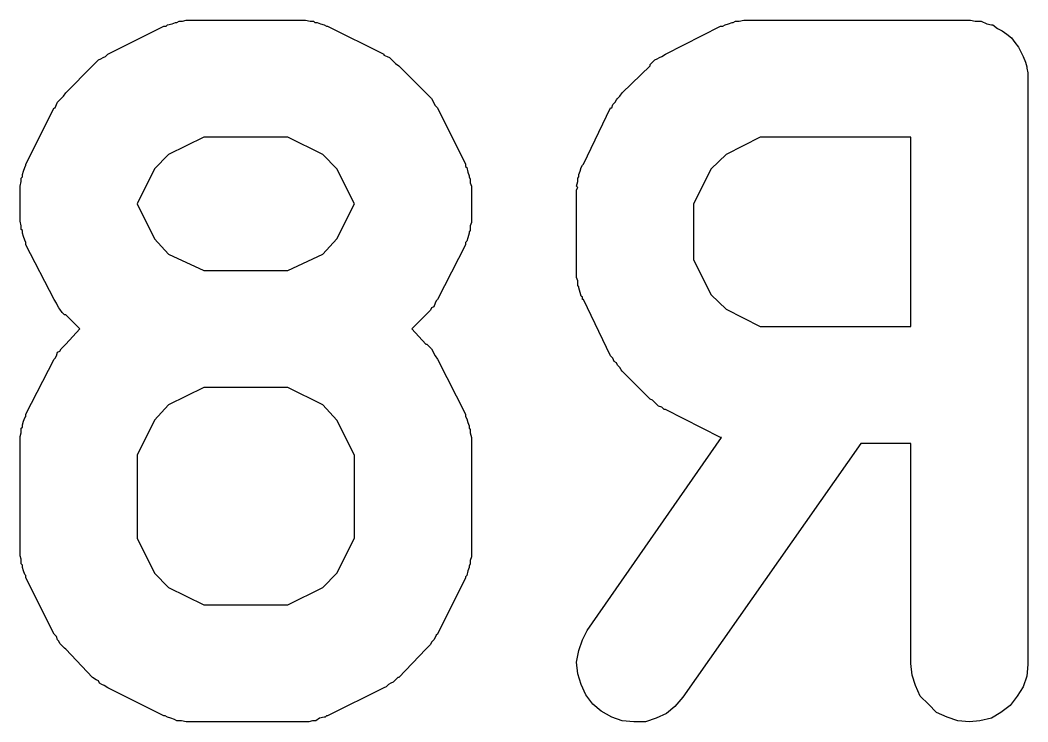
# Model space of a CAD drawing. Extents: x 175.9 to 191.7, y -135.1 to -110.
# Drawn here: x 190.857 to 191.719, y -130.076 to -129.476 of the extents above; entities that cross this region are included whole.
import ezdxf

# ---------------------------------------------------------------- set-up
doc = ezdxf.new("R2010")
doc.units = 0
doc.layers.add('BLACK', color=7, linetype='CONTINUOUS')

msp = doc.modelspace()

# ---------------------------------------------------------------- linework, layer by layer
at = {"layer": 'BLACK', "linetype": 'CONTINUOUS'}
for p, q in [((190.932, -129.505), (190.98, -129.481)), ((190.98, -129.481), (190.981, -129.481)), ((190.981, -129.481), (190.982, -129.481)), ((190.982, -129.481), (190.983, -129.48)), ((190.983, -129.48), (190.987, -129.479)), ((190.987, -129.479), (190.99, -129.478)), ((190.99, -129.478), (190.991, -129.478)), ((190.991, -129.478), (190.993, -129.477)), ((190.993, -129.477), (190.996, -129.477)), ((190.996, -129.477), (190.999, -129.476)), ((190.999, -129.476), (191.001, -129.476)), ((191.001, -129.476), (191.002, -129.476)), ((191.002, -129.476), (191.098, -129.476)), ((191.098, -129.476), (191.1, -129.476)), ((191.098, -129.476), (191.098, -129.476)), ((191.1, -129.476), (191.101, -129.476)), ((191.101, -129.476), (191.105, -129.477)), ((191.105, -129.477), (191.108, -129.477)), ((191.108, -129.477), (191.109, -129.478)), ((191.109, -129.478), (191.111, -129.478)), ((191.111, -129.478), (191.114, -129.479)), ((191.114, -129.479), (191.117, -129.48)), ((191.117, -129.48), (191.119, -129.481)), ((191.119, -129.481), (191.12, -129.481)), ((191.12, -129.481), (191.168, -129.505)), ((191.409, -129.505), (191.456, -129.481)), ((191.456, -129.481), (191.457, -129.481)), ((191.457, -129.481), (191.458, -129.481)), ((191.458, -129.481), (191.46, -129.48)), ((191.46, -129.48), (191.463, -129.479)), ((191.463, -129.479), (191.466, -129.478)), ((191.466, -129.478), (191.467, -129.478)), ((191.467, -129.478), (191.469, -129.477)), ((191.469, -129.477), (191.472, -129.477)), ((191.472, -129.477), (191.476, -129.476)), ((191.476, -129.476), (191.477, -129.476)), ((191.477, -129.476), (191.479, -129.476)), ((191.479, -129.476), (191.669, -129.476)), ((191.669, -129.476), (191.669, -129.476)), ((191.669, -129.476), (191.669, -129.476)), ((191.669, -129.476), (191.67, -129.476)), ((191.669, -129.476), (191.669, -129.476)), ((191.67, -129.476), (191.674, -129.477)), ((191.674, -129.477), (191.679, -129.477)), ((191.679, -129.477), (191.679, -129.477)), ((191.679, -129.477), (191.679, -129.477)), ((191.679, -129.477), (191.684, -129.479)), ((191.684, -129.479), (191.688, -129.48)), ((191.688, -129.48), (191.689, -129.48)), ((191.689, -129.48), (191.689, -129.48)), ((191.689, -129.48), (191.693, -129.483)), ((191.693, -129.483), (191.697, -129.485)), ((191.697, -129.485), (191.697, -129.485)), ((191.697, -129.485), (191.697, -129.485)), ((191.697, -129.485), (191.701, -129.488)), ((191.701, -129.488), (191.705, -129.491)), ((191.705, -129.491), (191.705, -129.491)), ((191.705, -129.491), (191.705, -129.491)), ((191.705, -129.491), (191.708, -129.495)), ((191.708, -129.495), (191.711, -129.499)), ((190.93, -129.507), (190.932, -129.505)), ((191.168, -129.505), (191.168, -129.506)), ((191.168, -129.506), (191.171, -129.507)), ((191.406, -129.507), (191.409, -129.505)), ((191.711, -129.499), (191.711, -129.499)), ((191.711, -129.499), (191.711, -129.499)), ((191.711, -129.499), (191.713, -129.503)), ((191.713, -129.503), (191.715, -129.507)), ((190.896, -129.538), (190.919, -129.515)), ((190.919, -129.515), (190.92, -129.514)), ((190.92, -129.514), (190.922, -129.512)), ((190.922, -129.512), (190.924, -129.51)), ((190.924, -129.51), (190.926, -129.509)), ((190.926, -129.509), (190.928, -129.508)), ((190.928, -129.508), (190.93, -129.507)), ((191.171, -129.507), (191.173, -129.508)), ((191.173, -129.508), (191.175, -129.51)), ((191.175, -129.51), (191.176, -129.511)), ((191.176, -129.511), (191.178, -129.513)), ((191.178, -129.513), (191.181, -129.515)), ((191.181, -129.515), (191.204, -129.538)), ((191.372, -129.538), (191.396, -129.515)), ((191.396, -129.514), (191.398, -129.512)), ((191.396, -129.515), (191.396, -129.514)), ((191.398, -129.512), (191.4, -129.51)), ((191.4, -129.51), (191.402, -129.509)), ((191.402, -129.509), (191.404, -129.508)), ((191.404, -129.508), (191.406, -129.507)), ((191.715, -129.507), (191.715, -129.507)), ((191.715, -129.507), (191.715, -129.507)), ((191.715, -129.507), (191.717, -129.512)), ((191.717, -129.512), (191.718, -129.516)), ((191.718, -129.516), (191.718, -129.517)), ((191.718, -129.517), (191.718, -129.517)), ((191.718, -129.517), (191.719, -129.521)), ((191.719, -129.521), (191.719, -129.526)), ((191.719, -129.526), (191.719, -130.026)), ((190.892, -129.543), (190.894, -129.541)), ((190.894, -129.541), (190.896, -129.538)), ((191.204, -129.538), (191.205, -129.539)), ((191.205, -129.539), (191.207, -129.541)), ((191.207, -129.541), (191.209, -129.543)), ((191.368, -129.543), (191.37, -129.541)), ((191.37, -129.541), (191.372, -129.538)), ((190.887, -129.551), (190.888, -129.548)), ((190.888, -129.548), (190.889, -129.546)), ((190.889, -129.546), (190.891, -129.544)), ((190.891, -129.544), (190.892, -129.543)), ((191.209, -129.543), (191.21, -129.545)), ((191.21, -129.545), (191.211, -129.547)), ((191.211, -129.547), (191.212, -129.549)), ((191.212, -129.549), (191.214, -129.551)), ((191.363, -129.551), (191.364, -129.548)), ((191.364, -129.548), (191.366, -129.546)), ((191.366, -129.546), (191.367, -129.544)), ((191.367, -129.544), (191.368, -129.543)), ((190.862, -129.599), (190.886, -129.551)), ((190.886, -129.551), (190.887, -129.551)), ((191.214, -129.551), (191.238, -129.599)), ((191.339, -129.599), (191.362, -129.551)), ((191.362, -129.551), (191.363, -129.551)), ((191.014, -129.576), (190.984, -129.591)), ((191.086, -129.576), (191.014, -129.576)), ((191.116, -129.591), (191.086, -129.576)), ((191.49, -129.576), (191.461, -129.591)), ((191.619, -129.576), (191.49, -129.576)), ((191.619, -129.738), (191.619, -129.576)), ((190.984, -129.591), (190.972, -129.603)), ((191.128, -129.603), (191.116, -129.591)), ((191.461, -129.591), (191.448, -129.603)), ((190.861, -129.602), (190.862, -129.6)), ((190.862, -129.6), (190.862, -129.599)), ((191.238, -129.599), (191.238, -129.6)), ((191.238, -129.6), (191.238, -129.601)), ((191.238, -129.601), (191.239, -129.602)), ((191.337, -129.602), (191.338, -129.6)), ((191.338, -129.6), (191.339, -129.599)), ((190.858, -129.611), (190.859, -129.61)), ((190.859, -129.608), (190.86, -129.605)), ((190.859, -129.61), (190.859, -129.608)), ((190.86, -129.605), (190.861, -129.602)), ((190.972, -129.603), (190.957, -129.633)), ((191.143, -129.633), (191.128, -129.603)), ((191.239, -129.602), (191.24, -129.606)), ((191.24, -129.606), (191.241, -129.609)), ((191.241, -129.609), (191.241, -129.61)), ((191.241, -129.61), (191.242, -129.612)), ((191.334, -129.611), (191.335, -129.61)), ((191.335, -129.608), (191.336, -129.605)), ((191.335, -129.61), (191.335, -129.608)), ((191.336, -129.605), (191.337, -129.602)), ((191.448, -129.603), (191.433, -129.633)), ((190.857, -129.618), (190.858, -129.614)), ((190.857, -129.619), (190.857, -129.618)), ((190.858, -129.614), (190.858, -129.611)), ((191.242, -129.612), (191.242, -129.615)), ((191.242, -129.615), (191.243, -129.618)), ((191.243, -129.618), (191.243, -129.62)), ((191.333, -129.618), (191.334, -129.614)), ((191.334, -129.619), (191.333, -129.618)), ((191.334, -129.614), (191.334, -129.611)), ((190.857, -129.621), (190.857, -129.619)), ((190.857, -129.645), (190.857, -129.621)), ((190.857, -129.621), (190.857, -129.621)), ((191.243, -129.62), (191.243, -129.621)), ((191.243, -129.621), (191.243, -129.645)), ((191.333, -129.621), (191.334, -129.619)), ((191.333, -129.693), (191.333, -129.621)), ((191.333, -129.621), (191.333, -129.621)), ((190.957, -129.633), (190.957, -129.633)), ((190.957, -129.633), (190.972, -129.663)), ((191.128, -129.663), (191.143, -129.633)), ((191.143, -129.633), (191.143, -129.633)), ((191.433, -129.633), (191.433, -129.681)), ((190.857, -129.647), (190.857, -129.645)), ((190.857, -129.648), (190.857, -129.647)), ((190.858, -129.652), (190.857, -129.648)), ((190.858, -129.655), (190.858, -129.652)), ((191.243, -129.649), (191.242, -129.652)), ((191.242, -129.652), (191.242, -129.656)), ((191.243, -129.645), (191.243, -129.646)), ((191.243, -129.646), (191.243, -129.647)), ((191.243, -129.647), (191.243, -129.649)), ((190.859, -129.656), (190.858, -129.655)), ((190.859, -129.658), (190.859, -129.656)), ((190.86, -129.661), (190.859, -129.658)), ((190.861, -129.664), (190.86, -129.661)), ((191.24, -129.662), (191.239, -129.665)), ((191.241, -129.658), (191.24, -129.662)), ((191.242, -129.656), (191.241, -129.657)), ((191.241, -129.657), (191.241, -129.658)), ((190.862, -129.666), (190.861, -129.664)), ((190.862, -129.667), (190.862, -129.666)), ((190.862, -129.668), (190.862, -129.667)), ((190.886, -129.715), (190.862, -129.668)), ((190.972, -129.663), (190.984, -129.676)), ((191.116, -129.676), (191.128, -129.663)), ((191.238, -129.668), (191.214, -129.715)), ((191.239, -129.665), (191.238, -129.666)), ((191.238, -129.666), (191.238, -129.668)), ((190.984, -129.676), (191.014, -129.69)), ((191.086, -129.69), (191.116, -129.676)), ((191.433, -129.681), (191.448, -129.711)), ((191.014, -129.69), (191.086, -129.69)), ((191.333, -129.694), (191.333, -129.693)), ((191.333, -129.696), (191.333, -129.694)), ((191.334, -129.699), (191.333, -129.696)), ((191.334, -129.703), (191.334, -129.699)), ((191.335, -129.704), (191.334, -129.703)), ((191.335, -129.705), (191.335, -129.704)), ((191.336, -129.709), (191.335, -129.705)), ((191.337, -129.712), (191.336, -129.709)), ((191.338, -129.713), (191.337, -129.712)), ((191.338, -129.715), (191.338, -129.713)), ((191.448, -129.711), (191.461, -129.723)), ((190.888, -129.718), (190.886, -129.715)), ((190.889, -129.72), (190.888, -129.718)), ((190.89, -129.722), (190.889, -129.72)), ((190.891, -129.723), (190.89, -129.722)), ((191.209, -129.722), (191.208, -129.724)), ((191.211, -129.721), (191.209, -129.722)), ((191.212, -129.718), (191.211, -129.721)), ((191.213, -129.716), (191.212, -129.718)), ((191.214, -129.715), (191.213, -129.716)), ((191.339, -129.715), (191.338, -129.715)), ((191.362, -129.763), (191.339, -129.715)), ((190.893, -129.726), (190.891, -129.723)), ((190.895, -129.728), (190.893, -129.726)), ((190.896, -129.728), (190.895, -129.728)), ((190.908, -129.74), (190.896, -129.728)), ((191.204, -129.728), (191.192, -129.74)), ((191.206, -129.726), (191.204, -129.728)), ((191.208, -129.724), (191.206, -129.726)), ((191.461, -129.723), (191.49, -129.738)), ((191.49, -129.738), (191.619, -129.738)), ((190.896, -129.753), (190.908, -129.74)), ((191.192, -129.74), (191.204, -129.753)), ((190.892, -129.757), (190.894, -129.755)), ((190.894, -129.755), (190.896, -129.753)), ((191.204, -129.753), (191.205, -129.753)), ((191.205, -129.753), (191.207, -129.755)), ((191.207, -129.755), (191.209, -129.757)), ((190.886, -129.766), (190.887, -129.765)), ((190.887, -129.765), (190.888, -129.763)), ((190.888, -129.763), (190.889, -129.76)), ((190.889, -129.76), (190.891, -129.759)), ((190.891, -129.759), (190.892, -129.757)), ((191.209, -129.757), (191.21, -129.759)), ((191.21, -129.759), (191.211, -129.761)), ((191.211, -129.761), (191.212, -129.763)), ((191.212, -129.763), (191.214, -129.766)), ((191.364, -129.765), (191.362, -129.763)), ((191.365, -129.768), (191.364, -129.765)), ((190.862, -129.813), (190.886, -129.766)), ((191.214, -129.766), (191.238, -129.813)), ((191.367, -129.769), (191.365, -129.768)), ((191.368, -129.771), (191.367, -129.769)), ((191.37, -129.773), (191.368, -129.771)), ((191.371, -129.775), (191.37, -129.773)), ((191.372, -129.776), (191.371, -129.775)), ((191.396, -129.8), (191.372, -129.776)), ((191.014, -129.79), (190.984, -129.805)), ((191.086, -129.79), (191.014, -129.79)), ((191.116, -129.805), (191.086, -129.79)), ((190.984, -129.805), (190.972, -129.818)), ((191.128, -129.818), (191.116, -129.805)), ((191.398, -129.801), (191.396, -129.8)), ((191.4, -129.803), (191.398, -129.801)), ((191.402, -129.805), (191.4, -129.803)), ((191.403, -129.806), (191.402, -129.805)), ((191.406, -129.807), (191.403, -129.806)), ((191.408, -129.809), (191.406, -129.807)), ((190.86, -129.819), (190.861, -129.816)), ((190.861, -129.816), (190.862, -129.815)), ((190.862, -129.815), (190.862, -129.813)), ((191.238, -129.813), (191.238, -129.814)), ((191.238, -129.814), (191.238, -129.815)), ((191.238, -129.815), (191.239, -129.817)), ((191.239, -129.817), (191.24, -129.82)), ((191.409, -129.809), (191.408, -129.809)), ((191.456, -129.833), (191.409, -129.809)), ((190.858, -129.825), (190.859, -129.824)), ((190.858, -129.829), (190.858, -129.825)), ((190.859, -129.822), (190.86, -129.819)), ((190.859, -129.824), (190.859, -129.822)), ((190.972, -129.818), (190.957, -129.848)), ((191.143, -129.848), (191.128, -129.818)), ((191.24, -129.82), (191.241, -129.823)), ((191.241, -129.823), (191.241, -129.825)), ((191.241, -129.825), (191.242, -129.826)), ((190.857, -129.832), (190.858, -129.829)), ((190.857, -129.834), (190.857, -129.832)), ((190.857, -129.835), (190.857, -129.834)), ((191.242, -129.826), (191.242, -129.829)), ((191.242, -129.829), (191.243, -129.833)), ((191.243, -129.833), (191.243, -129.834)), ((191.243, -129.834), (191.243, -129.836)), ((191.342, -129.998), (191.457, -129.833)), ((191.457, -129.833), (191.456, -129.833)), ((190.857, -129.836), (190.857, -129.835)), ((190.857, -129.931), (190.857, -129.836)), ((191.243, -129.836), (191.243, -129.931)), ((191.576, -129.838), (191.424, -130.055)), ((191.619, -129.838), (191.576, -129.838)), ((191.619, -130.026), (191.619, -129.838)), ((190.957, -129.848), (190.957, -129.919)), ((191.143, -129.919), (191.143, -129.848)), ((190.957, -129.919), (190.972, -129.949)), ((191.128, -129.949), (191.143, -129.919)), ((190.857, -129.932), (190.857, -129.931)), ((190.857, -129.934), (190.857, -129.932)), ((190.858, -129.937), (190.857, -129.934)), ((190.858, -129.941), (190.858, -129.937)), ((191.243, -129.935), (191.242, -129.938)), ((191.243, -129.931), (191.243, -129.932)), ((191.243, -129.932), (191.243, -129.933)), ((191.243, -129.933), (191.243, -129.935)), ((190.859, -129.942), (190.858, -129.941)), ((190.859, -129.944), (190.859, -129.942)), ((190.86, -129.947), (190.859, -129.944)), ((191.241, -129.944), (191.24, -129.947)), ((191.242, -129.941), (191.241, -129.943)), ((191.241, -129.943), (191.241, -129.944)), ((191.242, -129.938), (191.242, -129.941)), ((190.861, -129.95), (190.86, -129.947)), ((190.862, -129.951), (190.861, -129.95)), ((190.862, -129.953), (190.862, -129.951)), ((190.886, -130.001), (190.862, -129.953)), ((190.862, -129.953), (190.862, -129.953)), ((190.972, -129.949), (190.984, -129.961)), ((191.116, -129.961), (191.128, -129.949)), ((191.238, -129.953), (191.214, -130.001)), ((191.239, -129.951), (191.238, -129.952)), ((191.238, -129.952), (191.238, -129.953)), ((191.24, -129.947), (191.239, -129.951)), ((190.984, -129.961), (191.014, -129.976)), ((191.086, -129.976), (191.116, -129.961)), ((191.014, -129.976), (191.086, -129.976)), ((191.338, -130.006), (191.342, -129.998)), ((190.888, -130.003), (190.886, -130.001)), ((190.889, -130.006), (190.888, -130.003)), ((190.89, -130.007), (190.889, -130.006)), ((191.211, -130.006), (191.209, -130.008)), ((191.212, -130.004), (191.211, -130.006)), ((191.213, -130.002), (191.212, -130.004)), ((191.214, -130.001), (191.213, -130.002)), ((191.335, -130.015), (191.338, -130.006)), ((190.891, -130.009), (190.89, -130.007)), ((190.893, -130.011), (190.891, -130.009)), ((190.895, -130.013), (190.893, -130.011)), ((190.896, -130.014), (190.895, -130.013)), ((190.919, -130.038), (190.896, -130.014)), ((191.204, -130.014), (191.181, -130.038)), ((191.206, -130.012), (191.204, -130.014)), ((191.208, -130.01), (191.206, -130.012)), ((191.209, -130.008), (191.208, -130.01)), ((191.333, -130.025), (191.335, -130.015)), ((191.334, -130.035), (191.333, -130.025)), ((191.62, -130.036), (191.619, -130.026)), ((191.719, -130.027), (191.718, -130.037)), ((191.719, -130.026), (191.719, -130.027)), ((190.922, -130.04), (190.919, -130.038)), ((190.924, -130.041), (190.922, -130.04)), ((190.925, -130.043), (190.924, -130.041)), ((191.178, -130.04), (191.176, -130.042)), ((191.18, -130.038), (191.178, -130.04)), ((191.181, -130.038), (191.18, -130.038)), ((191.337, -130.044), (191.334, -130.035)), ((191.623, -130.045), (191.62, -130.036)), ((191.718, -130.037), (191.715, -130.046)), ((190.927, -130.044), (190.925, -130.043)), ((190.929, -130.045), (190.927, -130.044)), ((190.932, -130.047), (190.929, -130.045)), ((190.98, -130.071), (190.932, -130.047)), ((190.932, -130.047), (190.932, -130.047)), ((191.168, -130.047), (191.12, -130.071)), ((191.17, -130.046), (191.168, -130.047)), ((191.172, -130.044), (191.17, -130.046)), ((191.174, -130.043), (191.172, -130.044)), ((191.176, -130.042), (191.174, -130.043)), ((191.341, -130.053), (191.337, -130.044)), ((191.627, -130.054), (191.623, -130.045)), ((191.715, -130.046), (191.71, -130.054)), ((191.347, -130.061), (191.341, -130.053)), ((191.424, -130.055), (191.417, -130.063)), ((191.424, -130.055), (191.424, -130.055)), ((191.634, -130.061), (191.627, -130.054)), ((191.71, -130.054), (191.704, -130.062)), ((191.354, -130.067), (191.347, -130.061)), ((191.363, -130.072), (191.354, -130.067)), ((191.417, -130.063), (191.41, -130.069)), ((191.641, -130.068), (191.634, -130.061)), ((191.704, -130.062), (191.696, -130.068)), ((190.981, -130.071), (190.98, -130.071)), ((190.983, -130.072), (190.981, -130.071)), ((190.986, -130.073), (190.983, -130.072)), ((190.989, -130.074), (190.986, -130.073)), ((190.991, -130.075), (190.989, -130.074)), ((190.992, -130.075), (190.991, -130.075)), ((190.995, -130.075), (190.992, -130.075)), ((190.999, -130.076), (190.995, -130.075)), ((191.107, -130.075), (191.104, -130.076)), ((191.109, -130.075), (191.107, -130.075)), ((191.11, -130.075), (191.109, -130.075)), ((191.113, -130.073), (191.11, -130.075)), ((191.117, -130.072), (191.113, -130.073)), ((191.118, -130.072), (191.117, -130.072)), ((191.119, -130.071), (191.118, -130.072)), ((191.12, -130.071), (191.119, -130.071)), ((191.372, -130.075), (191.363, -130.072)), ((191.382, -130.076), (191.372, -130.075)), ((191.401, -130.073), (191.392, -130.076)), ((191.41, -130.069), (191.401, -130.073)), ((191.65, -130.072), (191.641, -130.068)), ((191.659, -130.075), (191.65, -130.072)), ((191.669, -130.076), (191.659, -130.075)), ((191.678, -130.075), (191.669, -130.076)), ((191.688, -130.073), (191.678, -130.075)), ((191.696, -130.068), (191.688, -130.073)), ((191, -130.076), (190.999, -130.076)), ((191.002, -130.076), (191, -130.076)), ((191.098, -130.076), (191.002, -130.076)), ((191.002, -130.076), (191.002, -130.076)), ((191.099, -130.076), (191.098, -130.076)), ((191.101, -130.076), (191.099, -130.076)), ((191.104, -130.076), (191.101, -130.076)), ((191.392, -130.076), (191.382, -130.076))]:
    msp.add_line(p, q, dxfattribs=at)

doc.saveas('drawing.dxf')
